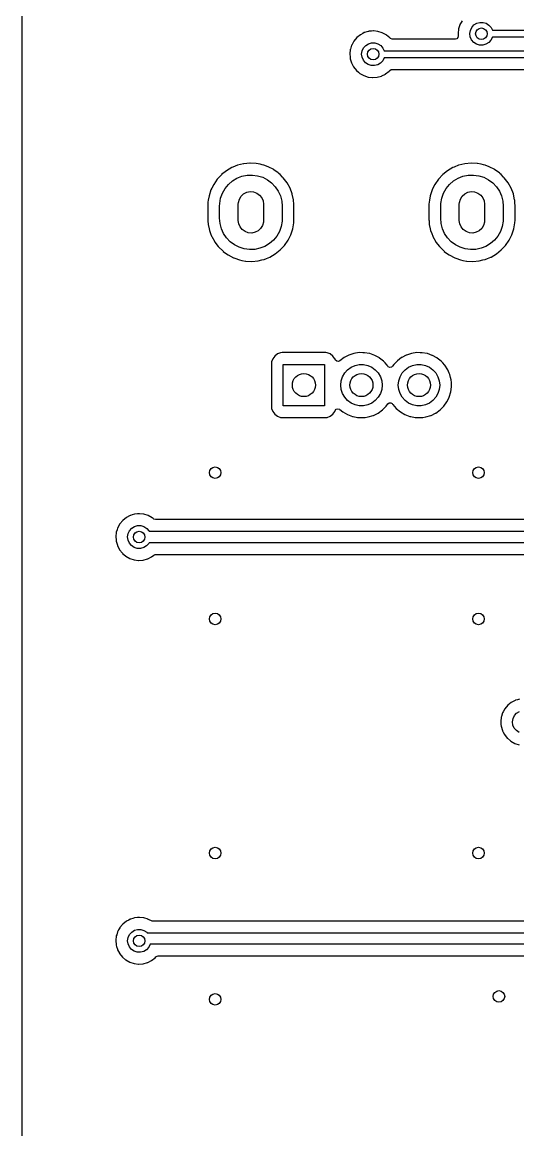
# Model space of a CAD drawing. Extents: x 123 to 292, y -246 to -33.
# Drawn here: x 122.94 to 144.46, y -164.67 to -116.59 of the extents above; entities that cross this region are included whole.
import ezdxf

# ---------------------------------------------------------------- set-up
doc = ezdxf.new("R2010")
doc.units = 0
doc.layers.add('BLACK', color=7, linetype='CONTINUOUS')

msp = doc.modelspace()

# ---------------------------------------------------------------- linework, layer by layer
at = {"layer": 'BLACK', "linetype": 'CONTINUOUS'}
for p, q in [((122.936, -245.999), (122.936, -33.9085)), ((141.942, -116.701), (141.896, -116.844)), ((141.944, -116.695), (141.942, -116.701)), ((141.942, -116.701), (141.942, -116.701)), ((141.993, -116.606), (141.944, -116.695)), ((142.036, -116.527), (141.993, -116.606)), ((142.397, -116.948), (142.457, -116.819)), ((142.457, -116.819), (142.551, -116.713)), ((142.551, -116.713), (142.671, -116.638)), ((142.671, -116.638), (142.807, -116.599)), ((142.807, -116.599), (142.949, -116.599)), ((142.949, -116.599), (143.085, -116.64)), ((143.085, -116.64), (143.204, -116.717)), ((143.204, -116.717), (143.296, -116.825)), ((143.296, -116.825), (143.351, -116.944)), ((137.467, -117.259), (137.34, -117.41)), ((137.621, -117.135), (137.467, -117.259)), ((137.727, -117.08), (137.621, -117.135)), ((137.791, -117.046), (137.727, -117.08)), ((137.796, -117.043), (137.791, -117.046)), ((137.791, -117.046), (137.791, -117.046)), ((137.907, -117.011), (137.796, -117.043)), ((137.98, -116.989), (137.907, -117.011)), ((137.986, -116.988), (137.98, -116.989)), ((137.98, -116.989), (137.98, -116.989)), ((137.992, -116.987), (137.986, -116.988)), ((138.101, -116.977), (137.992, -116.987)), ((137.992, -116.987), (137.992, -116.987)), ((138.183, -116.97), (138.101, -116.977)), ((138.189, -116.97), (138.183, -116.97)), ((138.374, -116.99), (138.189, -116.97)), ((138.189, -116.97), (138.189, -116.97)), ((138.38, -116.99), (138.374, -116.99)), ((138.374, -116.99), (138.374, -116.99)), ((138.569, -117.049), (138.38, -116.99)), ((138.743, -117.143), (138.569, -117.049)), ((138.747, -117.147), (138.743, -117.143)), ((138.759, -117.156), (138.747, -117.147)), ((138.747, -117.147), (138.747, -117.147)), ((138.895, -117.269), (138.759, -117.156)), ((138.899, -117.274), (138.895, -117.269)), ((138.903, -117.278), (138.899, -117.274)), ((138.899, -117.274), (138.899, -117.274)), ((138.932, -117.304), (138.903, -117.278)), ((139, -117.325), (138.932, -117.304)), ((141.807, -117.308), (141.745, -117.325)), ((141.857, -117.258), (141.807, -117.308)), ((141.871, -117.188), (141.857, -117.258)), ((141.884, -116.883), (141.862, -117.08)), ((141.862, -117.08), (141.87, -117.181)), ((141.87, -117.181), (141.871, -117.188)), ((141.896, -116.844), (141.884, -116.883)), ((142.375, -117.088), (142.397, -116.948)), ((142.393, -117.228), (142.375, -117.088)), ((142.451, -117.358), (142.393, -117.228)), ((143.351, -117.246), (143.29, -117.374)), ((143.351, -116.944), (157.226, -116.944)), ((143.352, -117.244), (143.351, -117.246)), ((157.164, -117.244), (143.352, -117.244)), ((137.185, -117.772), (137.163, -117.969)), ((137.187, -117.766), (137.185, -117.772)), ((137.243, -117.59), (137.187, -117.766)), ((137.245, -117.584), (137.243, -117.59)), ((137.243, -117.59), (137.243, -117.59)), ((137.258, -117.559), (137.245, -117.584)), ((137.337, -117.416), (137.258, -117.559)), ((137.34, -117.41), (137.337, -117.416)), ((137.337, -117.416), (137.337, -117.416)), ((137.698, -117.837), (137.758, -117.708)), ((137.758, -117.708), (137.852, -117.602)), ((137.852, -117.602), (137.972, -117.527)), ((137.972, -117.527), (138.108, -117.488)), ((138.108, -117.488), (138.25, -117.488)), ((138.25, -117.488), (138.386, -117.529)), ((138.386, -117.529), (138.505, -117.606)), ((138.505, -117.606), (138.597, -117.714)), ((138.597, -117.714), (138.652, -117.833)), ((141.745, -117.325), (139, -117.325)), ((142.542, -117.467), (142.451, -117.358)), ((142.66, -117.545), (142.542, -117.467)), ((142.795, -117.588), (142.66, -117.545)), ((142.937, -117.59), (142.795, -117.588)), ((143.074, -117.553), (142.937, -117.59)), ((143.194, -117.479), (143.074, -117.553)), ((143.29, -117.374), (143.194, -117.479)), ((137.163, -117.969), (137.163, -117.975)), ((137.163, -117.975), (137.173, -118.094)), ((137.173, -118.094), (137.179, -118.166)), ((137.179, -118.166), (137.184, -118.183)), ((137.184, -118.183), (137.221, -118.312)), ((137.676, -117.977), (137.698, -117.837)), ((137.694, -118.117), (137.676, -117.977)), ((137.752, -118.247), (137.694, -118.117)), ((137.843, -118.356), (137.752, -118.247)), ((138.591, -118.263), (138.495, -118.368)), ((138.652, -118.135), (138.591, -118.263)), ((138.652, -117.833), (156.234, -117.833)), ((138.653, -118.133), (138.652, -118.135)), ((156.171, -118.133), (138.653, -118.133)), ((137.221, -118.312), (137.234, -118.356)), ((137.234, -118.356), (137.324, -118.532)), ((137.324, -118.532), (137.447, -118.687)), ((137.447, -118.687), (137.452, -118.691)), ((137.452, -118.691), (137.452, -118.691)), ((137.452, -118.691), (137.543, -118.768)), ((137.961, -118.434), (137.843, -118.356)), ((138.096, -118.477), (137.961, -118.434)), ((138.238, -118.479), (138.096, -118.477)), ((138.375, -118.442), (138.238, -118.479)), ((138.495, -118.368), (138.375, -118.442)), ((138.719, -118.839), (138.875, -118.717)), ((138.875, -118.717), (138.902, -118.685)), ((138.902, -118.685), (138.962, -118.647)), ((138.962, -118.647), (138.998, -118.641)), ((138.998, -118.641), (155.909, -118.641)), ((137.543, -118.768), (137.598, -118.815)), ((137.598, -118.815), (137.77, -118.912)), ((137.77, -118.912), (137.958, -118.973)), ((137.958, -118.973), (138.155, -118.996)), ((138.155, -118.996), (138.161, -118.996)), ((138.161, -118.996), (138.346, -118.981)), ((138.161, -118.996), (138.161, -118.996)), ((138.346, -118.981), (138.346, -118.981)), ((138.346, -118.981), (138.352, -118.981)), ((138.352, -118.981), (138.542, -118.928)), ((138.542, -118.928), (138.548, -118.925)), ((138.548, -118.925), (138.713, -118.841)), ((138.548, -118.925), (138.548, -118.925)), ((138.713, -118.841), (138.719, -118.839)), ((138.713, -118.841), (138.713, -118.841)), ((131.807, -123.04), (131.595, -123.209)), ((132.041, -122.903), (131.807, -123.04)), ((132.087, -122.884), (132.041, -122.903)), ((132.288, -122.803), (132.087, -122.884)), ((132.292, -122.801), (132.288, -122.803)), ((132.288, -122.803), (132.288, -122.803)), ((132.421, -122.77), (132.292, -122.801)), ((132.551, -122.738), (132.421, -122.77)), ((132.556, -122.737), (132.551, -122.738)), ((132.551, -122.738), (132.551, -122.738)), ((132.825, -122.711), (132.556, -122.737)), ((132.83, -122.711), (132.825, -122.711)), ((133.092, -122.724), (132.83, -122.711)), ((132.83, -122.711), (132.83, -122.711)), ((133.096, -122.724), (133.092, -122.724)), ((133.092, -122.724), (133.092, -122.724)), ((133.101, -122.725), (133.096, -122.724)), ((133.264, -122.758), (133.101, -122.725)), ((133.101, -122.725), (133.101, -122.725)), ((133.362, -122.777), (133.264, -122.758)), ((133.436, -122.803), (133.362, -122.777)), ((133.614, -122.866), (133.436, -122.803)), ((133.618, -122.867), (133.614, -122.866)), ((133.614, -122.866), (133.614, -122.866)), ((133.858, -122.993), (133.618, -122.867)), ((133.862, -122.996), (133.858, -122.993)), ((134.055, -123.137), (133.862, -122.996)), ((141.407, -123.04), (141.195, -123.209)), ((141.641, -122.903), (141.407, -123.04)), ((141.687, -122.884), (141.641, -122.903)), ((141.888, -122.803), (141.687, -122.884)), ((141.892, -122.801), (141.888, -122.803)), ((141.888, -122.803), (141.888, -122.803)), ((142.021, -122.77), (141.892, -122.801)), ((142.151, -122.738), (142.021, -122.77)), ((142.156, -122.737), (142.151, -122.738)), ((142.151, -122.738), (142.151, -122.738)), ((142.425, -122.711), (142.156, -122.737)), ((142.43, -122.711), (142.425, -122.711)), ((142.692, -122.724), (142.43, -122.711)), ((142.43, -122.711), (142.43, -122.711)), ((142.696, -122.724), (142.692, -122.724)), ((142.692, -122.724), (142.692, -122.724)), ((142.701, -122.725), (142.696, -122.724)), ((142.864, -122.758), (142.701, -122.725)), ((142.701, -122.725), (142.701, -122.725)), ((142.962, -122.777), (142.864, -122.758)), ((143.036, -122.803), (142.962, -122.777)), ((143.214, -122.866), (143.036, -122.803)), ((143.218, -122.867), (143.214, -122.866)), ((143.214, -122.866), (143.214, -122.866)), ((143.458, -122.993), (143.218, -122.867)), ((143.462, -122.996), (143.458, -122.993)), ((143.655, -123.137), (143.462, -122.996)), ((131.41, -123.408), (131.255, -123.63)), ((131.424, -123.393), (131.41, -123.408)), ((131.592, -123.213), (131.424, -123.393)), ((131.595, -123.209), (131.592, -123.213)), ((131.893, -123.636), (132.067, -123.485)), ((132.067, -123.485), (132.263, -123.366)), ((132.263, -123.366), (132.477, -123.281)), ((132.477, -123.281), (132.702, -123.234)), ((132.702, -123.234), (132.932, -123.226)), ((132.932, -123.226), (133.16, -123.256)), ((133.16, -123.256), (133.38, -123.324)), ((133.38, -123.324), (133.585, -123.428)), ((133.585, -123.428), (133.769, -123.565)), ((134.077, -123.153), (134.055, -123.137)), ((134.132, -123.207), (134.077, -123.153)), ((134.243, -123.315), (134.132, -123.207)), ((134.271, -123.343), (134.243, -123.315)), ((134.436, -123.558), (134.271, -123.343)), ((134.567, -123.795), (134.436, -123.558)), ((141.01, -123.408), (140.855, -123.63)), ((141.024, -123.393), (141.01, -123.408)), ((141.192, -123.213), (141.024, -123.393)), ((141.195, -123.209), (141.192, -123.213)), ((141.493, -123.636), (141.667, -123.485)), ((141.667, -123.485), (141.863, -123.366)), ((141.863, -123.366), (142.077, -123.281)), ((142.077, -123.281), (142.302, -123.234)), ((142.302, -123.234), (142.532, -123.226)), ((142.532, -123.226), (142.76, -123.256)), ((142.76, -123.256), (142.98, -123.324)), ((142.98, -123.324), (143.185, -123.428)), ((143.185, -123.428), (143.369, -123.565)), ((143.677, -123.153), (143.655, -123.137)), ((143.732, -123.207), (143.677, -123.153)), ((143.843, -123.315), (143.732, -123.207)), ((143.871, -123.343), (143.843, -123.315)), ((144.036, -123.558), (143.871, -123.343)), ((144.167, -123.795), (144.036, -123.558)), ((131.135, -123.873), (131.05, -124.131)), ((131.171, -123.799), (131.135, -123.873)), ((131.253, -123.634), (131.171, -123.799)), ((131.255, -123.63), (131.253, -123.634)), ((131.253, -123.634), (131.253, -123.634)), ((131.555, -124.23), (131.633, -124.014)), ((131.633, -124.014), (131.747, -123.814)), ((131.747, -123.814), (131.893, -123.636)), ((132.554, -124.042), (132.687, -123.975)), ((132.687, -123.975), (132.833, -123.945)), ((132.833, -123.945), (132.982, -123.956)), ((132.982, -123.956), (133.123, -124.007)), ((133.123, -124.007), (133.245, -124.093)), ((133.769, -123.565), (133.928, -123.732)), ((133.928, -123.732), (134.056, -123.923)), ((134.056, -123.923), (134.151, -124.132)), ((134.663, -124.049), (134.567, -123.795)), ((140.735, -123.873), (140.65, -124.131)), ((140.771, -123.799), (140.735, -123.873)), ((140.853, -123.634), (140.771, -123.799)), ((140.855, -123.63), (140.853, -123.634)), ((140.853, -123.634), (140.853, -123.634)), ((141.155, -124.23), (141.233, -124.014)), ((141.233, -124.014), (141.347, -123.814)), ((141.347, -123.814), (141.493, -123.636)), ((142.154, -124.042), (142.287, -123.975)), ((142.287, -123.975), (142.433, -123.945)), ((142.433, -123.945), (142.582, -123.956)), ((142.582, -123.956), (142.723, -124.007)), ((142.723, -124.007), (142.845, -124.093)), ((143.369, -123.565), (143.528, -123.732)), ((143.528, -123.732), (143.656, -123.923)), ((143.656, -123.923), (143.751, -124.132)), ((144.263, -124.049), (144.167, -123.795)), ((131.004, -124.398), (130.999, -124.484)), ((130.999, -124.484), (130.999, -125.173)), ((131.019, -124.312), (131.004, -124.398)), ((131.049, -124.135), (131.019, -124.312)), ((131.05, -124.131), (131.049, -124.135)), ((131.049, -124.135), (131.049, -124.135)), ((131.508, -124.584), (131.514, -124.456)), ((131.514, -124.456), (131.555, -124.23)), ((132.318, -124.494), (132.324, -124.414)), ((132.318, -125.194), (132.318, -124.494)), ((132.324, -124.414), (132.366, -124.27)), ((132.366, -124.27), (132.444, -124.143)), ((132.444, -124.143), (132.554, -124.042)), ((133.245, -124.093), (133.338, -124.209)), ((133.338, -124.209), (133.398, -124.346)), ((133.398, -124.346), (133.418, -124.494)), ((133.418, -124.494), (133.418, -125.194)), ((134.151, -124.132), (134.209, -124.355)), ((134.209, -124.355), (134.228, -124.584)), ((134.664, -124.053), (134.663, -124.049)), ((134.72, -124.303), (134.664, -124.053)), ((134.664, -124.053), (134.664, -124.053)), ((134.722, -124.314), (134.72, -124.303)), ((134.722, -124.318), (134.722, -124.314)), ((134.734, -124.485), (134.722, -124.318)), ((134.737, -124.515), (134.734, -124.485)), ((134.737, -125.204), (134.737, -124.515)), ((140.604, -124.398), (140.6, -124.484)), ((140.6, -124.484), (140.6, -125.173)), ((140.619, -124.312), (140.604, -124.398)), ((140.649, -124.135), (140.619, -124.312)), ((140.65, -124.131), (140.649, -124.135)), ((140.649, -124.135), (140.649, -124.135)), ((141.108, -124.584), (141.114, -124.456)), ((141.114, -124.456), (141.155, -124.23)), ((141.918, -124.494), (141.924, -124.414)), ((141.918, -125.194), (141.918, -124.494)), ((141.924, -124.414), (141.966, -124.27)), ((141.966, -124.27), (142.044, -124.143)), ((142.044, -124.143), (142.154, -124.042)), ((142.845, -124.093), (142.938, -124.209)), ((142.938, -124.209), (142.998, -124.346)), ((142.998, -124.346), (143.018, -124.494)), ((143.018, -124.494), (143.018, -125.194)), ((143.751, -124.132), (143.809, -124.355)), ((143.809, -124.355), (143.828, -124.584)), ((144.264, -124.053), (144.263, -124.049)), ((144.32, -124.303), (144.264, -124.053)), ((144.264, -124.053), (144.264, -124.053)), ((144.322, -124.314), (144.32, -124.303)), ((144.322, -124.318), (144.322, -124.314)), ((144.334, -124.485), (144.322, -124.318)), ((144.337, -124.515), (144.334, -124.485)), ((144.337, -125.204), (144.337, -124.515)), ((131.508, -125.104), (131.508, -124.584)), ((134.228, -124.584), (134.228, -125.104)), ((141.108, -125.104), (141.108, -124.584)), ((143.828, -124.584), (143.828, -125.104)), ((130.999, -125.173), (131, -125.175)), ((131, -125.175), (131.002, -125.208)), ((131, -125.175), (131, -125.175)), ((131.002, -125.208), (131.014, -125.374)), ((131.014, -125.374), (131.015, -125.379)), ((131.015, -125.379), (131.015, -125.379)), ((131.015, -125.379), (131.054, -125.557)), ((131.527, -125.333), (131.508, -125.104)), ((131.585, -125.556), (131.527, -125.333)), ((132.338, -125.342), (132.318, -125.194)), ((132.398, -125.479), (132.338, -125.342)), ((132.491, -125.595), (132.398, -125.479)), ((133.37, -125.418), (133.292, -125.545)), ((133.412, -125.274), (133.37, -125.418)), ((133.418, -125.194), (133.412, -125.274)), ((134.181, -125.458), (134.103, -125.674)), ((134.222, -125.232), (134.181, -125.458)), ((134.228, -125.104), (134.222, -125.232)), ((134.686, -125.557), (134.699, -125.48)), ((134.699, -125.48), (134.732, -125.294)), ((134.732, -125.29), (134.737, -125.204)), ((134.732, -125.294), (134.732, -125.29)), ((134.732, -125.294), (134.732, -125.294)), ((140.6, -125.173), (140.6, -125.175)), ((140.6, -125.175), (140.602, -125.208)), ((140.6, -125.175), (140.6, -125.175)), ((140.602, -125.208), (140.614, -125.374)), ((140.614, -125.374), (140.615, -125.379)), ((140.615, -125.379), (140.615, -125.379)), ((140.615, -125.379), (140.654, -125.557)), ((141.127, -125.333), (141.108, -125.104)), ((141.185, -125.556), (141.127, -125.333)), ((141.938, -125.342), (141.918, -125.194)), ((141.998, -125.479), (141.938, -125.342)), ((142.091, -125.595), (141.998, -125.479)), ((142.97, -125.418), (142.892, -125.545)), ((143.012, -125.274), (142.97, -125.418)), ((143.018, -125.194), (143.012, -125.274)), ((143.781, -125.458), (143.703, -125.674)), ((143.822, -125.232), (143.781, -125.458)), ((143.828, -125.104), (143.822, -125.232)), ((144.286, -125.557), (144.299, -125.48)), ((144.299, -125.48), (144.332, -125.294)), ((144.332, -125.29), (144.337, -125.204)), ((144.332, -125.294), (144.332, -125.29)), ((144.332, -125.294), (144.332, -125.294)), ((131.054, -125.557), (131.073, -125.639)), ((131.073, -125.639), (131.121, -125.766)), ((131.121, -125.766), (131.162, -125.874)), ((131.162, -125.874), (131.169, -125.893)), ((131.169, -125.893), (131.3, -126.13)), ((131.68, -125.765), (131.585, -125.556)), ((131.808, -125.956), (131.68, -125.765)), ((131.967, -126.123), (131.808, -125.956)), ((132.613, -125.681), (132.491, -125.595)), ((132.754, -125.732), (132.613, -125.681)), ((132.903, -125.743), (132.754, -125.732)), ((133.049, -125.713), (132.903, -125.743)), ((133.182, -125.646), (133.049, -125.713)), ((133.292, -125.545), (133.182, -125.646)), ((133.989, -125.874), (133.843, -126.052)), ((134.103, -125.674), (133.989, -125.874)), ((134.483, -126.054), (134.599, -125.819)), ((134.599, -125.819), (134.601, -125.815)), ((134.599, -125.819), (134.599, -125.819)), ((134.601, -125.815), (134.686, -125.557)), ((140.654, -125.557), (140.673, -125.639)), ((140.673, -125.639), (140.721, -125.766)), ((140.721, -125.766), (140.762, -125.874)), ((140.762, -125.874), (140.769, -125.893)), ((140.769, -125.893), (140.9, -126.13)), ((141.28, -125.765), (141.185, -125.556)), ((141.408, -125.956), (141.28, -125.765)), ((141.567, -126.123), (141.408, -125.956)), ((142.213, -125.681), (142.091, -125.595)), ((142.354, -125.732), (142.213, -125.681)), ((142.503, -125.743), (142.354, -125.732)), ((142.649, -125.713), (142.503, -125.743)), ((142.782, -125.646), (142.649, -125.713)), ((142.892, -125.545), (142.782, -125.646)), ((143.589, -125.874), (143.443, -126.052)), ((143.703, -125.674), (143.589, -125.874)), ((144.083, -126.054), (144.199, -125.819)), ((144.199, -125.819), (144.201, -125.815)), ((144.199, -125.819), (144.199, -125.819)), ((144.201, -125.815), (144.286, -125.557)), ((131.3, -126.13), (131.303, -126.133)), ((131.303, -126.133), (131.454, -126.331)), ((131.454, -126.331), (131.465, -126.345)), ((131.465, -126.345), (131.659, -126.535)), ((132.151, -126.26), (131.967, -126.123)), ((132.356, -126.364), (132.151, -126.26)), ((132.576, -126.432), (132.356, -126.364)), ((132.804, -126.462), (132.576, -126.432)), ((133.259, -126.407), (133.034, -126.454)), ((133.473, -126.322), (133.259, -126.407)), ((133.669, -126.203), (133.473, -126.322)), ((133.843, -126.052), (133.669, -126.203)), ((134.153, -126.465), (134.323, -126.284)), ((134.323, -126.284), (134.326, -126.28)), ((134.323, -126.284), (134.323, -126.284)), ((134.326, -126.28), (134.481, -126.058)), ((134.481, -126.058), (134.483, -126.054)), ((140.9, -126.13), (140.903, -126.133)), ((140.903, -126.133), (141.054, -126.331)), ((141.054, -126.331), (141.065, -126.345)), ((141.065, -126.345), (141.259, -126.535)), ((141.751, -126.26), (141.567, -126.123)), ((141.956, -126.364), (141.751, -126.26)), ((142.176, -126.432), (141.956, -126.364)), ((142.404, -126.462), (142.176, -126.432)), ((142.859, -126.407), (142.634, -126.454)), ((143.073, -126.322), (142.859, -126.407)), ((143.269, -126.203), (143.073, -126.322)), ((143.443, -126.052), (143.269, -126.203)), ((143.753, -126.465), (143.923, -126.284)), ((143.923, -126.284), (143.926, -126.28)), ((143.923, -126.284), (143.923, -126.284)), ((143.926, -126.28), (144.081, -126.058)), ((144.081, -126.058), (144.083, -126.054)), ((131.659, -126.535), (131.662, -126.538)), ((131.662, -126.538), (131.662, -126.538)), ((131.662, -126.538), (131.81, -126.645)), ((131.81, -126.645), (131.878, -126.695)), ((131.878, -126.695), (132.118, -126.821)), ((132.118, -126.821), (132.122, -126.822)), ((132.122, -126.822), (132.122, -126.822)), ((132.122, -126.822), (132.164, -126.837)), ((132.164, -126.837), (132.374, -126.911)), ((132.374, -126.911), (132.472, -126.93)), ((133.034, -126.454), (132.804, -126.462)), ((133.185, -126.95), (133.345, -126.911)), ((133.345, -126.911), (133.444, -126.887)), ((133.444, -126.887), (133.545, -126.846)), ((133.545, -126.846), (133.691, -126.787)), ((133.691, -126.787), (133.695, -126.785)), ((133.691, -126.787), (133.691, -126.787)), ((133.695, -126.785), (133.929, -126.648)), ((133.929, -126.648), (134.141, -126.479)), ((134.141, -126.479), (134.153, -126.465)), ((141.259, -126.535), (141.262, -126.538)), ((141.262, -126.538), (141.262, -126.538)), ((141.262, -126.538), (141.41, -126.645)), ((141.41, -126.645), (141.478, -126.695)), ((141.478, -126.695), (141.718, -126.821)), ((141.718, -126.821), (141.722, -126.822)), ((141.722, -126.822), (141.722, -126.822)), ((141.722, -126.822), (141.764, -126.837)), ((141.764, -126.837), (141.974, -126.911)), ((141.974, -126.911), (142.072, -126.93)), ((142.634, -126.454), (142.404, -126.462)), ((142.785, -126.95), (142.945, -126.911)), ((142.945, -126.911), (143.044, -126.887)), ((143.044, -126.887), (143.145, -126.846)), ((143.145, -126.846), (143.291, -126.787)), ((143.291, -126.787), (143.295, -126.785)), ((143.291, -126.787), (143.291, -126.787)), ((143.295, -126.785), (143.529, -126.648)), ((143.529, -126.648), (143.741, -126.479)), ((143.741, -126.479), (143.753, -126.465)), ((132.472, -126.93), (132.635, -126.963)), ((132.635, -126.963), (132.635, -126.963)), ((132.635, -126.963), (132.64, -126.964)), ((132.64, -126.964), (132.644, -126.964)), ((132.644, -126.964), (132.644, -126.964)), ((132.644, -126.964), (132.906, -126.977)), ((132.906, -126.977), (132.906, -126.977)), ((132.906, -126.977), (132.911, -126.977)), ((132.911, -126.977), (133.18, -126.951)), ((133.18, -126.951), (133.185, -126.95)), ((133.185, -126.95), (133.185, -126.95)), ((142.072, -126.93), (142.235, -126.963)), ((142.235, -126.963), (142.235, -126.963)), ((142.235, -126.963), (142.24, -126.964)), ((142.24, -126.964), (142.244, -126.964)), ((142.244, -126.964), (142.244, -126.964)), ((142.244, -126.964), (142.506, -126.977)), ((142.506, -126.977), (142.506, -126.977)), ((142.506, -126.977), (142.511, -126.977)), ((142.511, -126.977), (142.78, -126.951)), ((142.78, -126.951), (142.785, -126.95)), ((142.785, -126.95), (142.785, -126.95)), ((133.817, -131.197), (133.766, -131.334)), ((133.905, -131.081), (133.817, -131.197)), ((134.021, -130.993), (133.905, -131.081)), ((134.158, -130.942), (134.021, -130.993)), ((134.22, -130.935), (134.158, -130.942)), ((136.116, -130.935), (134.22, -130.935)), ((136.178, -130.942), (136.116, -130.935)), ((136.315, -130.993), (136.178, -130.942)), ((136.431, -131.081), (136.315, -130.993)), ((136.519, -131.197), (136.431, -131.081)), ((136.522, -131.206), (136.519, -131.197)), ((136.532, -131.234), (136.522, -131.206)), ((136.522, -131.206), (136.522, -131.206)), ((136.545, -131.259), (136.532, -131.234)), ((136.911, -131.151), (136.73, -131.287)), ((136.915, -131.148), (136.911, -131.151)), ((136.911, -131.151), (136.911, -131.151)), ((136.924, -131.143), (136.915, -131.148)), ((137.116, -131.043), (136.924, -131.143)), ((137.12, -131.041), (137.116, -131.043)), ((137.116, -131.043), (137.116, -131.043)), ((137.34, -130.969), (137.12, -131.041)), ((137.569, -130.934), (137.34, -130.969)), ((137.575, -130.934), (137.569, -130.934)), ((137.724, -130.936), (137.575, -130.934)), ((137.575, -130.934), (137.575, -130.934)), ((137.801, -130.937), (137.724, -130.936)), ((137.806, -130.938), (137.801, -130.937)), ((138.024, -130.977), (137.806, -130.938)), ((137.806, -130.938), (137.806, -130.938)), ((138.029, -130.978), (138.024, -130.977)), ((138.024, -130.977), (138.024, -130.977)), ((138.034, -130.979), (138.029, -130.978)), ((138.242, -131.053), (138.034, -130.979)), ((138.034, -130.979), (138.034, -130.979)), ((138.247, -131.055), (138.242, -131.053)), ((138.242, -131.053), (138.242, -131.053)), ((138.252, -131.057), (138.247, -131.055)), ((138.446, -131.164), (138.252, -131.057)), ((138.252, -131.057), (138.252, -131.057)), ((138.45, -131.167), (138.446, -131.164)), ((138.446, -131.164), (138.446, -131.164)), ((138.454, -131.17), (138.45, -131.167)), ((138.628, -131.307), (138.454, -131.17)), ((138.454, -131.17), (138.454, -131.17)), ((139.411, -131.151), (139.234, -131.284)), ((139.415, -131.148), (139.411, -131.151)), ((139.411, -131.151), (139.411, -131.151)), ((139.424, -131.143), (139.415, -131.148)), ((139.616, -131.043), (139.424, -131.143)), ((139.62, -131.041), (139.616, -131.043)), ((139.616, -131.043), (139.616, -131.043)), ((139.84, -130.969), (139.62, -131.041)), ((140.069, -130.934), (139.84, -130.969)), ((140.075, -130.934), (140.069, -130.934)), ((140.224, -130.936), (140.075, -130.934)), ((140.075, -130.934), (140.075, -130.934)), ((140.301, -130.937), (140.224, -130.936)), ((140.306, -130.938), (140.301, -130.937)), ((140.524, -130.977), (140.306, -130.938)), ((140.306, -130.938), (140.306, -130.938)), ((140.529, -130.978), (140.524, -130.977)), ((140.524, -130.977), (140.524, -130.977)), ((140.534, -130.979), (140.529, -130.978)), ((140.742, -131.053), (140.534, -130.979)), ((140.534, -130.979), (140.534, -130.979)), ((140.747, -131.055), (140.742, -131.053)), ((140.742, -131.053), (140.742, -131.053)), ((140.752, -131.057), (140.747, -131.055)), ((140.946, -131.164), (140.752, -131.057)), ((140.752, -131.057), (140.752, -131.057)), ((140.95, -131.167), (140.946, -131.164)), ((140.946, -131.164), (140.946, -131.164)), ((140.954, -131.17), (140.95, -131.167)), ((141.128, -131.307), (140.954, -131.17)), ((140.954, -131.17), (140.954, -131.17)), ((133.766, -131.334), (133.76, -131.396)), ((133.76, -131.396), (133.76, -133.292)), ((134.268, -133.244), (134.268, -131.444)), ((134.268, -131.444), (136.068, -131.444)), ((136.068, -131.444), (136.068, -133.244)), ((136.599, -131.305), (136.545, -131.259)), ((136.67, -131.314), (136.599, -131.305)), ((136.729, -131.286), (136.67, -131.314)), ((136.73, -131.287), (136.729, -131.286)), ((136.94, -131.815), (137.066, -131.675)), ((137.066, -131.675), (137.218, -131.565)), ((137.218, -131.565), (137.39, -131.488)), ((137.39, -131.488), (137.574, -131.449)), ((137.574, -131.449), (137.762, -131.449)), ((137.762, -131.449), (137.946, -131.488)), ((137.946, -131.488), (138.118, -131.565)), ((138.118, -131.565), (138.27, -131.675)), ((138.27, -131.675), (138.396, -131.815)), ((138.632, -131.31), (138.628, -131.307)), ((138.628, -131.307), (138.628, -131.307)), ((138.696, -131.381), (138.632, -131.31)), ((138.77, -131.462), (138.696, -131.381)), ((138.788, -131.482), (138.77, -131.462)), ((138.791, -131.486), (138.788, -131.482)), ((138.813, -131.521), (138.791, -131.486)), ((138.791, -131.486), (138.791, -131.486)), ((138.834, -131.545), (138.813, -131.521)), ((138.897, -131.576), (138.834, -131.545)), ((138.968, -131.568), (138.897, -131.576)), ((139.023, -131.523), (138.968, -131.568)), ((139.07, -131.455), (139.023, -131.523)), ((139.146, -131.375), (139.07, -131.455)), ((139.203, -131.315), (139.146, -131.375)), ((139.23, -131.287), (139.203, -131.315)), ((139.234, -131.284), (139.23, -131.287)), ((139.44, -131.815), (139.566, -131.675)), ((139.566, -131.675), (139.718, -131.565)), ((139.718, -131.565), (139.89, -131.488)), ((139.89, -131.488), (140.074, -131.449)), ((140.074, -131.449), (140.262, -131.449)), ((140.262, -131.449), (140.446, -131.488)), ((140.446, -131.488), (140.618, -131.565)), ((140.618, -131.565), (140.77, -131.675)), ((140.77, -131.675), (140.896, -131.815)), ((141.132, -131.31), (141.128, -131.307)), ((141.128, -131.307), (141.128, -131.307)), ((141.196, -131.381), (141.132, -131.31)), ((141.27, -131.462), (141.196, -131.381)), ((141.288, -131.482), (141.27, -131.462)), ((141.414, -131.676), (141.288, -131.482)), ((141.416, -131.681), (141.414, -131.676)), ((141.478, -131.825), (141.416, -131.681)), ((141.416, -131.681), (141.416, -131.681)), ((136.768, -132.344), (136.788, -132.157)), ((136.788, -132.157), (136.846, -131.978)), ((136.846, -131.978), (136.94, -131.815)), ((138.396, -131.815), (138.49, -131.978)), ((138.49, -131.978), (138.548, -132.157)), ((138.548, -132.157), (138.568, -132.344)), ((139.268, -132.344), (139.288, -132.157)), ((139.288, -132.157), (139.346, -131.978)), ((139.346, -131.978), (139.44, -131.815)), ((140.896, -131.815), (140.99, -131.978)), ((140.99, -131.978), (141.048, -132.157)), ((141.048, -132.157), (141.068, -132.344)), ((141.506, -131.889), (141.478, -131.825)), ((141.538, -132.015), (141.506, -131.889)), ((141.562, -132.113), (141.538, -132.015)), ((141.563, -132.118), (141.562, -132.113)), ((141.572, -132.234), (141.563, -132.118)), ((141.563, -132.118), (141.563, -132.118)), ((136.788, -132.531), (136.768, -132.344)), ((136.846, -132.71), (136.788, -132.531)), ((138.548, -132.531), (138.49, -132.71)), ((138.568, -132.344), (138.548, -132.531)), ((139.288, -132.531), (139.268, -132.344)), ((139.346, -132.71), (139.288, -132.531)), ((141.048, -132.531), (140.99, -132.71)), ((141.068, -132.344), (141.048, -132.531)), ((141.482, -132.864), (141.549, -132.643)), ((141.549, -132.643), (141.58, -132.413)), ((141.581, -132.344), (141.572, -132.234)), ((141.58, -132.413), (141.581, -132.344)), ((136.94, -132.873), (136.846, -132.71)), ((137.066, -133.013), (136.94, -132.873)), ((137.218, -133.123), (137.066, -133.013)), ((137.39, -133.2), (137.218, -133.123)), ((138.118, -133.123), (137.946, -133.2)), ((138.27, -133.013), (138.118, -133.123)), ((138.396, -132.873), (138.27, -133.013)), ((138.49, -132.71), (138.396, -132.873)), ((138.744, -133.26), (138.813, -133.164)), ((138.813, -133.164), (138.869, -133.12)), ((138.869, -133.12), (138.94, -133.114)), ((138.94, -133.114), (139.003, -133.147)), ((139.003, -133.147), (139.023, -133.172)), ((139.023, -133.172), (139.025, -133.174)), ((139.025, -133.174), (139.025, -133.174)), ((139.025, -133.174), (139.028, -133.179)), ((139.44, -132.873), (139.346, -132.71)), ((139.566, -133.013), (139.44, -132.873)), ((139.718, -133.123), (139.566, -133.013)), ((139.89, -133.2), (139.718, -133.123)), ((140.618, -133.123), (140.446, -133.2)), ((140.77, -133.013), (140.618, -133.123)), ((140.896, -132.873), (140.77, -133.013)), ((140.99, -132.71), (140.896, -132.873)), ((141.244, -133.26), (141.379, -133.072)), ((141.379, -133.072), (141.39, -133.051)), ((141.39, -133.051), (141.48, -132.869)), ((141.48, -132.869), (141.482, -132.864)), ((141.48, -132.869), (141.48, -132.869)), ((133.76, -133.292), (133.766, -133.354)), ((133.766, -133.354), (133.817, -133.491)), ((133.817, -133.491), (133.905, -133.607)), ((133.905, -133.607), (134.021, -133.695)), ((136.068, -133.244), (134.268, -133.244)), ((136.315, -133.695), (136.431, -133.607)), ((136.431, -133.607), (136.519, -133.491)), ((136.519, -133.491), (136.534, -133.451)), ((136.534, -133.451), (136.576, -133.394)), ((136.576, -133.394), (136.643, -133.369)), ((136.643, -133.369), (136.712, -133.384)), ((136.712, -133.384), (136.732, -133.398)), ((136.732, -133.398), (136.857, -133.502)), ((136.857, -133.502), (137.057, -133.619)), ((137.057, -133.619), (137.274, -133.701)), ((137.574, -133.239), (137.39, -133.2)), ((137.762, -133.239), (137.574, -133.239)), ((137.946, -133.2), (137.762, -133.239)), ((138.188, -133.658), (138.387, -133.56)), ((138.387, -133.56), (138.392, -133.558)), ((138.387, -133.56), (138.387, -133.56)), ((138.392, -133.558), (138.58, -133.423)), ((138.58, -133.423), (138.744, -133.26)), ((139.028, -133.179), (139.179, -133.354)), ((139.179, -133.354), (139.357, -133.502)), ((139.357, -133.502), (139.557, -133.619)), ((139.557, -133.619), (139.774, -133.701)), ((140.074, -133.239), (139.89, -133.2)), ((140.262, -133.239), (140.074, -133.239)), ((140.446, -133.2), (140.262, -133.239)), ((140.688, -133.658), (140.887, -133.56)), ((140.887, -133.56), (140.892, -133.558)), ((140.887, -133.56), (140.887, -133.56)), ((140.892, -133.558), (141.08, -133.423)), ((141.08, -133.423), (141.244, -133.26)), ((134.021, -133.695), (134.158, -133.746)), ((134.158, -133.746), (134.22, -133.752)), ((134.22, -133.752), (136.116, -133.752)), ((136.116, -133.752), (136.178, -133.746)), ((136.178, -133.746), (136.315, -133.695)), ((137.274, -133.701), (137.279, -133.702)), ((137.279, -133.702), (137.279, -133.702)), ((137.279, -133.702), (137.315, -133.71)), ((137.315, -133.71), (137.501, -133.747)), ((137.501, -133.747), (137.63, -133.752)), ((137.63, -133.752), (137.727, -133.756)), ((137.727, -133.756), (137.727, -133.756)), ((137.727, -133.756), (137.732, -133.756)), ((137.732, -133.756), (137.737, -133.755)), ((137.737, -133.755), (137.827, -133.744)), ((137.737, -133.755), (137.737, -133.755)), ((137.827, -133.744), (137.962, -133.726)), ((137.962, -133.726), (137.967, -133.725)), ((137.967, -133.725), (138.179, -133.661)), ((137.967, -133.725), (137.967, -133.725)), ((138.179, -133.661), (138.184, -133.66)), ((138.184, -133.66), (138.188, -133.658)), ((139.774, -133.701), (139.779, -133.702)), ((139.779, -133.702), (139.779, -133.702)), ((139.779, -133.702), (139.815, -133.71)), ((139.815, -133.71), (140.001, -133.747)), ((140.001, -133.747), (140.13, -133.752)), ((140.13, -133.752), (140.227, -133.756)), ((140.227, -133.756), (140.227, -133.756)), ((140.227, -133.756), (140.232, -133.756)), ((140.232, -133.756), (140.237, -133.755)), ((140.237, -133.755), (140.327, -133.744)), ((140.237, -133.755), (140.237, -133.755)), ((140.327, -133.744), (140.462, -133.726)), ((140.462, -133.726), (140.467, -133.725)), ((140.467, -133.725), (140.679, -133.661)), ((140.467, -133.725), (140.467, -133.725)), ((140.679, -133.661), (140.684, -133.66)), ((140.684, -133.66), (140.688, -133.658)), ((127.715, -137.975), (127.636, -137.998)), ((127.82, -137.944), (127.715, -137.975)), ((127.826, -137.943), (127.82, -137.944)), ((127.82, -137.944), (127.82, -137.944)), ((127.832, -137.942), (127.826, -137.943)), ((127.941, -137.932), (127.832, -137.942)), ((127.832, -137.942), (127.832, -137.942)), ((128.023, -137.925), (127.941, -137.932)), ((128.029, -137.925), (128.023, -137.925)), ((128.214, -137.945), (128.029, -137.925)), ((128.029, -137.925), (128.029, -137.925)), ((128.22, -137.945), (128.214, -137.945)), ((128.214, -137.945), (128.214, -137.945)), ((128.409, -138.004), (128.22, -137.945)), ((127.177, -138.371), (127.105, -138.501)), ((127.18, -138.365), (127.177, -138.371)), ((127.177, -138.371), (127.177, -138.371)), ((127.307, -138.214), (127.18, -138.365)), ((127.461, -138.09), (127.307, -138.214)), ((127.598, -138.018), (127.461, -138.09)), ((127.631, -138.001), (127.598, -138.018)), ((127.636, -137.998), (127.631, -138.001)), ((127.631, -138.001), (127.631, -138.001)), ((127.812, -138.482), (127.948, -138.443)), ((127.948, -138.443), (128.09, -138.443)), ((128.09, -138.443), (128.226, -138.484)), ((128.583, -138.098), (128.409, -138.004)), ((128.625, -138.133), (128.583, -138.098)), ((128.646, -138.151), (128.625, -138.133)), ((128.659, -138.159), (128.646, -138.151)), ((128.727, -138.179), (128.659, -138.159)), ((149.911, -138.179), (128.727, -138.179)), ((127.025, -138.727), (127.003, -138.924)), ((127.003, -138.924), (127.004, -138.938)), ((127.004, -138.938), (127.013, -139.049)), ((127.058, -138.621), (127.025, -138.727)), ((127.083, -138.545), (127.058, -138.621)), ((127.085, -138.539), (127.083, -138.545)), ((127.083, -138.545), (127.083, -138.545)), ((127.105, -138.501), (127.085, -138.539)), ((127.516, -138.932), (127.538, -138.792)), ((127.534, -139.072), (127.516, -138.932)), ((127.538, -138.792), (127.598, -138.663)), ((127.598, -138.663), (127.692, -138.557)), ((127.692, -138.557), (127.812, -138.482)), ((128.226, -138.484), (128.345, -138.561)), ((128.345, -138.561), (128.437, -138.669)), ((128.437, -138.669), (128.446, -138.688)), ((128.446, -138.688), (150.193, -138.688)), ((127.013, -139.049), (127.019, -139.121)), ((127.019, -139.121), (127.031, -139.163)), ((127.031, -139.163), (127.069, -139.295)), ((127.069, -139.295), (127.074, -139.311)), ((127.074, -139.311), (127.164, -139.487)), ((127.592, -139.202), (127.534, -139.072)), ((127.683, -139.311), (127.592, -139.202)), ((127.801, -139.389), (127.683, -139.311)), ((127.936, -139.432), (127.801, -139.389)), ((128.215, -139.397), (128.078, -139.434)), ((128.335, -139.323), (128.215, -139.397)), ((128.431, -139.218), (128.335, -139.323)), ((128.445, -139.188), (128.431, -139.218)), ((150.191, -139.188), (128.445, -139.188)), ((127.164, -139.487), (127.287, -139.642)), ((127.287, -139.642), (127.292, -139.646)), ((127.292, -139.646), (127.292, -139.646)), ((127.292, -139.646), (127.353, -139.698)), ((127.353, -139.698), (127.438, -139.77)), ((127.438, -139.77), (127.61, -139.867)), ((127.61, -139.867), (127.798, -139.928)), ((128.078, -139.434), (127.936, -139.432)), ((128.192, -139.936), (128.382, -139.883)), ((128.382, -139.883), (128.388, -139.88)), ((128.388, -139.88), (128.553, -139.796)), ((128.388, -139.88), (128.388, -139.88)), ((128.553, -139.796), (128.559, -139.794)), ((128.553, -139.796), (128.553, -139.796)), ((128.559, -139.794), (128.649, -139.723)), ((128.649, -139.723), (128.715, -139.697)), ((128.715, -139.697), (128.727, -139.696)), ((128.727, -139.696), (147.891, -139.696)), ((127.798, -139.928), (127.995, -139.951)), ((127.995, -139.951), (128.001, -139.951)), ((128.001, -139.951), (128.186, -139.936)), ((128.001, -139.951), (128.001, -139.951)), ((128.186, -139.936), (128.186, -139.936)), ((128.186, -139.936), (128.192, -139.936)), ((144.174, -146.116), (144.02, -146.24)), ((144.259, -146.072), (144.174, -146.116)), ((144.344, -146.028), (144.259, -146.072)), ((144.35, -146.025), (144.344, -146.028)), ((144.344, -146.028), (144.344, -146.028)), ((144.439, -145.999), (144.35, -146.025)), ((144.533, -145.971), (144.439, -145.999)), ((143.796, -146.571), (143.745, -146.73)), ((143.798, -146.565), (143.796, -146.571)), ((143.796, -146.571), (143.796, -146.571)), ((143.822, -146.521), (143.798, -146.565)), ((143.89, -146.397), (143.822, -146.521)), ((143.893, -146.392), (143.89, -146.397)), ((143.89, -146.397), (143.89, -146.397)), ((144.02, -146.24), (143.893, -146.392)), ((144.311, -146.69), (144.405, -146.584)), ((144.405, -146.584), (144.525, -146.508)), ((143.738, -146.754), (143.716, -146.95)), ((143.716, -146.95), (143.716, -146.956)), ((143.716, -146.956), (143.727, -147.08)), ((143.727, -147.08), (143.732, -147.147)), ((143.745, -146.73), (143.738, -146.754)), ((144.229, -146.958), (144.251, -146.818)), ((144.248, -147.099), (144.229, -146.958)), ((144.305, -147.229), (144.248, -147.099)), ((144.251, -146.818), (144.311, -146.69)), ((143.732, -147.147), (143.787, -147.337)), ((143.787, -147.337), (143.79, -147.343)), ((143.79, -147.343), (143.822, -147.406)), ((143.822, -147.406), (143.877, -147.513)), ((143.877, -147.513), (144, -147.668)), ((144.396, -147.337), (144.305, -147.229)), ((144.514, -147.416), (144.396, -147.337)), ((144, -147.668), (144.005, -147.672)), ((144.005, -147.672), (144.005, -147.672)), ((144.005, -147.672), (144.137, -147.785)), ((144.137, -147.785), (144.151, -147.797)), ((144.151, -147.797), (144.323, -147.893)), ((144.323, -147.893), (144.512, -147.954)), ((127.299, -155.749), (127.18, -155.891)), ((127.303, -155.745), (127.299, -155.749)), ((127.307, -155.74), (127.303, -155.745)), ((127.461, -155.616), (127.307, -155.74)), ((127.566, -155.561), (127.461, -155.616)), ((127.631, -155.527), (127.566, -155.561)), ((127.636, -155.524), (127.631, -155.527)), ((127.631, -155.527), (127.631, -155.527)), ((127.748, -155.492), (127.636, -155.524)), ((127.82, -155.47), (127.748, -155.492)), ((127.826, -155.469), (127.82, -155.47)), ((127.82, -155.47), (127.82, -155.47)), ((127.832, -155.468), (127.826, -155.469)), ((127.947, -155.458), (127.832, -155.468)), ((127.832, -155.468), (127.832, -155.468)), ((128.023, -155.451), (127.947, -155.458)), ((128.029, -155.451), (128.023, -155.451)), ((128.214, -155.471), (128.029, -155.451)), ((128.029, -155.451), (128.029, -155.451)), ((128.22, -155.471), (128.214, -155.471)), ((128.214, -155.471), (128.214, -155.471)), ((128.409, -155.53), (128.22, -155.471)), ((128.414, -155.533), (128.409, -155.53)), ((128.518, -155.589), (128.414, -155.533)), ((128.414, -155.533), (128.414, -155.533)), ((128.578, -155.604), (128.518, -155.589)), ((149.784, -155.604), (128.578, -155.604)), ((127.025, -156.253), (127.003, -156.45)), ((127.04, -156.205), (127.025, -156.253)), ((127.083, -156.071), (127.04, -156.205)), ((127.085, -156.065), (127.083, -156.071)), ((127.083, -156.071), (127.083, -156.071)), ((127.125, -155.991), (127.085, -156.065)), ((127.177, -155.897), (127.125, -155.991)), ((127.18, -155.891), (127.177, -155.897)), ((127.177, -155.897), (127.177, -155.897)), ((127.538, -156.318), (127.598, -156.189)), ((127.598, -156.189), (127.692, -156.083)), ((127.692, -156.083), (127.812, -156.008)), ((127.812, -156.008), (127.948, -155.969)), ((127.948, -155.969), (128.09, -155.969)), ((128.09, -155.969), (128.226, -156.01)), ((128.226, -156.01), (128.345, -156.087)), ((128.345, -156.087), (128.366, -156.112)), ((128.366, -156.112), (150.066, -156.112)), ((127.003, -156.45), (127.003, -156.456)), ((127.003, -156.456), (127.018, -156.634)), ((127.018, -156.634), (127.019, -156.647)), ((127.019, -156.647), (127.039, -156.714)), ((127.039, -156.714), (127.072, -156.83)), ((127.516, -156.458), (127.538, -156.318)), ((127.534, -156.598), (127.516, -156.458)), ((127.592, -156.728), (127.534, -156.598)), ((127.683, -156.837), (127.592, -156.728)), ((128.492, -156.616), (128.431, -156.744)), ((128.493, -156.612), (128.492, -156.616)), ((150.064, -156.612), (128.493, -156.612)), ((127.072, -156.83), (127.074, -156.837)), ((127.074, -156.837), (127.082, -156.853)), ((127.082, -156.853), (127.159, -157.004)), ((127.159, -157.004), (127.164, -157.013)), ((127.164, -157.013), (127.287, -157.168)), ((127.287, -157.168), (127.292, -157.172)), ((127.292, -157.172), (127.292, -157.172)), ((127.292, -157.172), (127.423, -157.284)), ((127.801, -156.915), (127.683, -156.837)), ((127.936, -156.958), (127.801, -156.915)), ((128.078, -156.96), (127.936, -156.958)), ((128.215, -156.923), (128.078, -156.96)), ((128.335, -156.849), (128.215, -156.923)), ((128.431, -156.744), (128.335, -156.849)), ((128.559, -157.32), (128.707, -157.204)), ((128.707, -157.204), (128.71, -157.202)), ((128.71, -157.202), (128.715, -157.198)), ((128.715, -157.198), (128.744, -157.165)), ((128.744, -157.165), (128.803, -157.126)), ((128.803, -157.126), (128.839, -157.121)), ((128.839, -157.121), (149.784, -157.121)), ((127.423, -157.284), (127.438, -157.296)), ((127.438, -157.296), (127.61, -157.393)), ((127.61, -157.393), (127.798, -157.454)), ((127.798, -157.454), (127.995, -157.477)), ((127.995, -157.477), (128.001, -157.477)), ((128.001, -157.477), (128.186, -157.462)), ((128.001, -157.477), (128.001, -157.477)), ((128.186, -157.462), (128.186, -157.462)), ((128.186, -157.462), (128.192, -157.462)), ((128.192, -157.462), (128.382, -157.409)), ((128.382, -157.409), (128.388, -157.406)), ((128.388, -157.406), (128.553, -157.322)), ((128.388, -157.406), (128.388, -157.406)), ((128.553, -157.322), (128.559, -157.32)), ((128.553, -157.322), (128.553, -157.322))]:
    msp.add_line(p, q, dxfattribs=at)
at = {"layer": 'BLACK'}
for centre, radius in [((142.875, -117.094), 0.25), ((138.176, -117.983), 0.25), ((135.168, -132.344), 0.5), ((137.668, -132.344), 0.5), ((140.168, -132.344), 0.5), ((131.318, -136.144), 0.25), ((142.748, -136.144), 0.25), ((128.016, -138.938), 0.25), ((131.318, -142.494), 0.25), ((142.748, -142.494), 0.25), ((131.318, -152.654), 0.25), ((142.748, -152.654), 0.25), ((128.016, -156.464), 0.25), ((143.637, -158.877), 0.25), ((131.318, -159.004), 0.25)]:
    msp.add_circle(centre, radius, dxfattribs=at)

doc.saveas('drawing.dxf')
